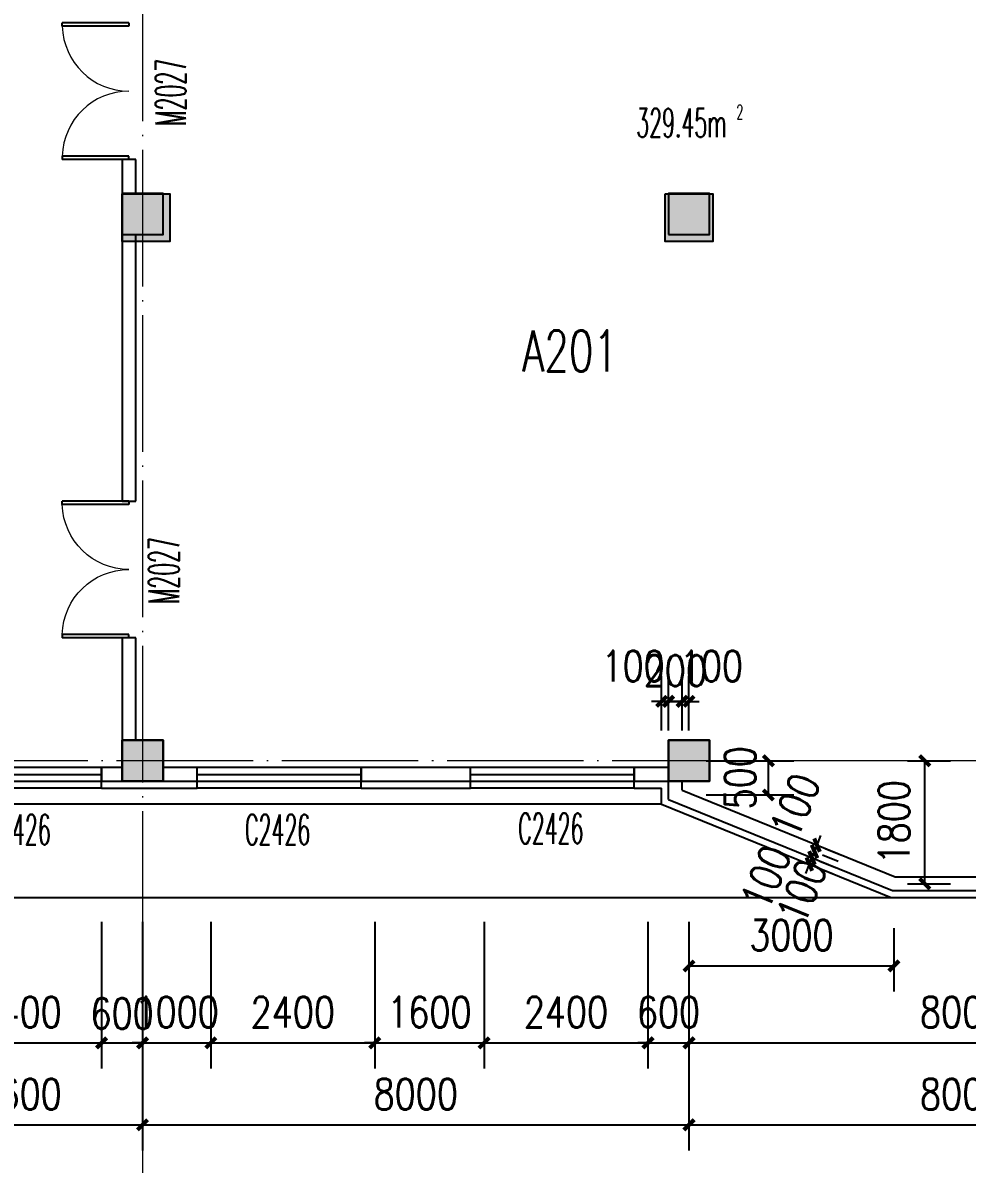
# Model space of a CAD drawing. Extents: x 1417642 to 3570900, y 124798 to 1191112.
# Drawn here: x 1523226 to 1537052, y 516867 to 533571 of the extents above; entities that cross this region are included whole.
import ezdxf

# ---------------------------------------------------------------- set-up
doc = ezdxf.new("R2010")
doc.units = 0
doc.header["$LTSCALE"] = 1000
doc.header["$MEASUREMENT"] = 0
doc.linetypes.add('DOTE', pattern=[2.42, 2, -0.2, 0.02, -0.2])
doc.layers.get('0').update_dxf_attribs({"linetype": 'CONTINUOUS'})
doc.layers.get('Defpoints').update_dxf_attribs({"linetype": 'CONTINUOUS'})
for name, color, linetype in [('AXIS', 3, 'CONTINUOUS'), ('colu', 2, 'CONTINUOUS'), ('COLUMN', 9, 'CONTINUOUS'), ('DOTE', 1, 'DOTE'), ('PUB_DIM', 3, 'CONTINUOUS'), ('PUB_HATCH', 8, 'CONTINUOUS'), ('PUB_TEXT', 40, 'CONTINUOUS'), ('SPACE', 7, 'CONTINUOUS'), ('SURFACE', 6, 'CONTINUOUS'), ('tiaozheng', 20, 'CONTINUOUS'), ('WALL', 4, 'CONTINUOUS'), ('WINDOW', 2, 'CONTINUOUS'), ('WINDOW_TEXT', 7, 'CONTINUOUS'), ('柱填充 @ 1', 8, 'CONTINUOUS'), ('立面造型', 40, 'CONTINUOUS')]:
    doc.layers.add(name, color=color, linetype=linetype)
doc.styles.add('_TCH_SPACE', font='ROMANS', dxfattribs={"width": 0.7, "height": 5, "bigfont": 'Z'})
doc.styles.add('_TCH_WINDOW', font='ROMANS.shx', dxfattribs={"width": 0.7, "height": 400, "bigfont": 'Z.shx'})
doc.styles.add('DIM_FONT', font='SIMPLEX.shx', dxfattribs={"width": 0.8})
doc.styles.add('Z', font='ROMANS', dxfattribs={"width": 0.7, "bigfont": 'Z'})
doc.dimstyles.new('DIMN150', dxfattribs={"dimscale": 1.5, "dimtxt": 300, "dimasz": 100, "dimexe": 250, "dimexo": 300, "dimgap": 150, "dimtad": 1, "dimdec": 0, "dimzin": 0, "dimdsep": 46, "dimtxsty": 'DIM_FONT', "dimblk": 'ARCHTICK', "dimcen": 0.09, "dimdle": 1.5, "dimclrt": 7, "dimazin": 2, "dimtfac": 1, "dimtdec": 0, "dimtix": 1, "dimtmove": 2, "dimatfit": 3, "dimldrblk": 'ARCHTICK', "dimfxl": 1, "dimtolj": 1, "dimtzin": 0, "dimarcsym": 0})

# ---------------------------------------------------------------- blocks, each defined once
blk = doc.blocks.new('5873')
at = {"layer": '柱填充 @ 1', "ltscale": 1000}
for points in [[(1588828, 702485), (1589528, 702485), (1589528, 701785), (1588828, 701785)], [(1596778, 702485), (1597478, 702485), (1597478, 701785), (1596778, 701785)], [(1588828, 694485), (1589428, 694485), (1589428, 693885), (1588828, 693885)], [(1596828, 694485), (1597428, 694485), (1597428, 693885), (1596828, 693885)]]:
    blk.add_hatch(color=256, dxfattribs=at).paths.add_polyline_path(points)
at = {"layer": 'colu', "ltscale": 1000}
for points in [[(1588828, 702485), (1589528, 702485), (1589528, 701785), (1588828, 701785)], [(1596778, 702485), (1597478, 702485), (1597478, 701785), (1596778, 701785)], [(1588828, 694485), (1589428, 694485), (1589428, 693885), (1588828, 693885)], [(1596828, 694485), (1597428, 694485), (1597428, 693885), (1596828, 693885)]]:
    blk.add_lwpolyline(points, close=True, dxfattribs=at)
blk = doc.blocks.new('_ArchTick')
at = {"color": 0, "linetype": 'ByBlock', "const_width": 0.4}
blk.add_lwpolyline([(-0.5, -0.5), (0.5, 0.5)], dxfattribs=at)
blk = doc.blocks.new('*D2350')
at = {"layer": 'Defpoints', "color": 0}
for p in [(1532679, 523640), (1532579, 522766), (1532679, 522766)]:
    blk.add_point(p, dxfattribs=at)
at = {"layer": 'PUB_DIM', "color": 0, "lineweight": -2}
for p, q in [((1532579, 523216), (1532579, 524015)), ((1532679, 523216), (1532679, 524015)), ((1532579, 523640), (1532429, 523640)), ((1532579, 523640), (1532679, 523640)), ((1532679, 523640), (1532829, 523640))]:
    blk.add_line(p, q, dxfattribs=at)
at = {"layer": 'PUB_DIM', "color": 0, "lineweight": -2, "xscale": 150, "yscale": 150, "zscale": 150}
blk.add_blockref('_ArchTick', (1532579, 523640), dxfattribs=at)
at = {"layer": 'PUB_DIM', "color": 0, "lineweight": -2, "xscale": 150, "yscale": 150, "zscale": 150, "rotation": 180}
blk.add_blockref('_ArchTick', (1532679, 523640), dxfattribs=at)
at = {"layer": 'PUB_DIM', "color": 7, "insert": (1532161, 524157), "char_height": 450, "attachment_point": 5, "style": 'DIM_FONT'}
blk.add_mtext('\\A1;100', dxfattribs=at)
blk = doc.blocks.new('*D2351')
at = {"layer": 'Defpoints', "color": 0}
for p in [(1532879, 523640), (1532679, 522766), (1532879, 522766)]:
    blk.add_point(p, dxfattribs=at)
at = {"layer": 'PUB_DIM', "color": 0, "lineweight": -2}
for p, q in [((1532679, 523216), (1532679, 524015)), ((1532879, 523216), (1532879, 524015)), ((1532679, 523640), (1532529, 523640)), ((1532679, 523640), (1532879, 523640)), ((1532879, 523640), (1533029, 523640))]:
    blk.add_line(p, q, dxfattribs=at)
at = {"layer": 'PUB_DIM', "color": 0, "lineweight": -2, "xscale": 150, "yscale": 150, "zscale": 150}
blk.add_blockref('_ArchTick', (1532679, 523640), dxfattribs=at)
at = {"layer": 'PUB_DIM', "color": 0, "lineweight": -2, "xscale": 150, "yscale": 150, "zscale": 150, "rotation": 180}
blk.add_blockref('_ArchTick', (1532879, 523640), dxfattribs=at)
at = {"layer": 'PUB_DIM', "color": 7, "insert": (1532779, 524090), "char_height": 450, "attachment_point": 5, "style": 'DIM_FONT'}
blk.add_mtext('\\A1;200', dxfattribs=at)
blk = doc.blocks.new('*D2352')
at = {"layer": 'Defpoints', "color": 0}
for p in [(1532979, 523640), (1532879, 522766), (1532979, 522766)]:
    blk.add_point(p, dxfattribs=at)
at = {"layer": 'PUB_DIM', "color": 0, "lineweight": -2}
for p, q in [((1532879, 523216), (1532879, 524015)), ((1532979, 523216), (1532979, 524015)), ((1532879, 523640), (1532729, 523640)), ((1532879, 523640), (1532979, 523640)), ((1532979, 523640), (1533129, 523640))]:
    blk.add_line(p, q, dxfattribs=at)
at = {"layer": 'PUB_DIM', "color": 0, "lineweight": -2, "xscale": 150, "yscale": 150, "zscale": 150}
blk.add_blockref('_ArchTick', (1532879, 523640), dxfattribs=at)
at = {"layer": 'PUB_DIM', "color": 0, "lineweight": -2, "xscale": 150, "yscale": 150, "zscale": 150, "rotation": 180}
blk.add_blockref('_ArchTick', (1532979, 523640), dxfattribs=at)
at = {"layer": 'PUB_DIM', "color": 7, "insert": (1533307, 524157), "char_height": 450, "attachment_point": 5, "style": 'DIM_FONT'}
blk.add_mtext('\\A1;100', dxfattribs=at)
blk = doc.blocks.new('*D2353')
at = {"layer": 'Defpoints', "color": 0}
for p in [(1534518, 521564), (1534555, 521657), (1534854, 521536)]:
    blk.add_point(p, dxfattribs=at)
at = {"layer": 'PUB_DIM', "color": 0, "lineweight": -2}
for p, q in [((1534854, 521536), (1534911, 521675)), ((1534817, 521443), (1534854, 521536)), ((1534817, 521443), (1534760, 521304)), ((1534934, 521395), (1535164, 521302)), ((1534972, 521488), (1535202, 521394))]:
    blk.add_line(p, q, dxfattribs=at)
at = {"layer": 'PUB_DIM', "color": 0, "lineweight": -2, "xscale": 150, "yscale": 150, "zscale": 150}
for p, rotation in [((1534854, 521536), 247.8905516565593), ((1534817, 521443), 67.89055165655931)]:
    blk.add_blockref('_ArchTick', p, dxfattribs=dict(at, rotation=rotation))
at = {"layer": 'PUB_DIM', "color": 7, "insert": (1534532, 522117), "char_height": 450, "attachment_point": 5, "rotation": 67.8906, "style": 'DIM_FONT'}
blk.add_mtext('\\A1;100', dxfattribs=at)
blk = doc.blocks.new('*D2354')
at = {"layer": 'Defpoints', "color": 0}
for p in [(1534518, 521564), (1534480, 521472), (1534817, 521443)]:
    blk.add_point(p, dxfattribs=at)
at = {"layer": 'PUB_DIM', "color": 0, "lineweight": -2}
for p, q in [((1534817, 521443), (1534873, 521582)), ((1534779, 521350), (1534723, 521211)), ((1534779, 521350), (1534817, 521443)), ((1534934, 521395), (1535164, 521302)), ((1534897, 521302), (1535126, 521209))]:
    blk.add_line(p, q, dxfattribs=at)
at = {"layer": 'PUB_DIM', "color": 0, "lineweight": -2, "xscale": 150, "yscale": 150, "zscale": 150}
for p, rotation in [((1534817, 521443), 247.8905516565554), ((1534779, 521350), 67.89055165655539)]:
    blk.add_blockref('_ArchTick', p, dxfattribs=dict(at, rotation=rotation))
at = {"layer": 'PUB_DIM', "color": 7, "insert": (1534629, 520858), "char_height": 450, "attachment_point": 5, "rotation": 67.8906, "style": 'DIM_FONT'}
blk.add_mtext('\\A1;100', dxfattribs=at)
blk = doc.blocks.new('*D2355')
at = {"layer": 'Defpoints', "color": 0}
for p in [(1534442, 521379), (1534480, 521472), (1534779, 521350)]:
    blk.add_point(p, dxfattribs=at)
at = {"layer": 'PUB_DIM', "color": 0, "lineweight": -2}
for p, q in [((1534741, 521258), (1534779, 521350)), ((1534779, 521350), (1534835, 521489)), ((1534741, 521258), (1534685, 521119)), ((1534859, 521210), (1535089, 521117)), ((1534897, 521302), (1535126, 521209))]:
    blk.add_line(p, q, dxfattribs=at)
at = {"layer": 'PUB_DIM', "color": 0, "lineweight": -2, "xscale": 150, "yscale": 150, "zscale": 150}
for p, rotation in [((1534741, 521258), 67.89055165659784), ((1534779, 521350), 247.8905516565978)]:
    blk.add_blockref('_ArchTick', p, dxfattribs=dict(at, rotation=rotation))
at = {"layer": 'PUB_DIM', "color": 7, "insert": (1534105, 521065), "char_height": 450, "attachment_point": 5, "rotation": 67.8906, "style": 'DIM_FONT'}
blk.add_mtext('\\A1;100', dxfattribs=at)
blk = doc.blocks.new('*D2562')
at = {"layer": 'Defpoints', "color": 0}
for p in [(1532779, 522771), (1534141, 522771), (1532779, 522271)]:
    blk.add_point(p, dxfattribs=at)
at = {"layer": 'PUB_DIM', "color": 0, "lineweight": -2}
for p, q in [((1533229, 522771), (1534516, 522771)), ((1534141, 522269), (1534141, 522773)), ((1533229, 522271), (1534516, 522271))]:
    blk.add_line(p, q, dxfattribs=at)
at = {"layer": 'PUB_DIM', "color": 0, "lineweight": -2, "xscale": 150, "yscale": 150, "zscale": 150}
for p, rotation in [((1534141, 522771), 90), ((1534141, 522271), 270)]:
    blk.add_blockref('_ArchTick', p, dxfattribs=dict(at, rotation=rotation))
at = {"layer": 'PUB_DIM', "color": 7, "insert": (1533728, 522522), "char_height": 450, "attachment_point": 5, "rotation": 90, "style": 'DIM_FONT'}
blk.add_mtext('\\A1;500', dxfattribs=at)
blk = doc.blocks.new('*D2563')
at = {"layer": 'Defpoints', "color": 0}
for p in [(1532979, 520771), (1535979, 520771), (1535979, 519768)]:
    blk.add_point(p, dxfattribs=at)
at = {"layer": 'PUB_DIM', "color": 0, "lineweight": -2}
for p, q in [((1532979, 520321), (1532979, 519393)), ((1535979, 520321), (1535979, 519393)), ((1532976, 519768), (1535981, 519768))]:
    blk.add_line(p, q, dxfattribs=at)
at = {"layer": 'PUB_DIM', "color": 0, "lineweight": -2, "xscale": 150, "yscale": 150, "zscale": 150, "rotation": 180}
blk.add_blockref('_ArchTick', (1532979, 519768), dxfattribs=at)
at = {"layer": 'PUB_DIM', "color": 0, "lineweight": -2, "xscale": 150, "yscale": 150, "zscale": 150}
blk.add_blockref('_ArchTick', (1535979, 519768), dxfattribs=at)
at = {"layer": 'PUB_DIM', "color": 7, "insert": (1534479, 520218), "char_height": 450, "attachment_point": 5, "style": 'DIM_FONT'}
blk.add_mtext('\\A1;3000', dxfattribs=at)
blk = doc.blocks.new('*D2781')
at = {"layer": 'AXIS', "color": 0, "lineweight": -2}
for p, q in [((1439779, 518764), (1439779, 515867)), ((1588579, 518764), (1588579, 515867)), ((1439776, 516242), (1588581, 516242))]:
    blk.add_line(p, q, dxfattribs=at)
at = {"layer": 'Defpoints', "color": 0}
for p in [(1439779, 519214), (1588579, 519214), (1588579, 516242)]:
    blk.add_point(p, dxfattribs=at)
at = {"layer": 'AXIS', "color": 0, "lineweight": -2, "xscale": 150, "yscale": 150, "zscale": 150, "rotation": 180}
blk.add_blockref('_ArchTick', (1439779, 516242), dxfattribs=at)
at = {"layer": 'AXIS', "color": 0, "lineweight": -2, "xscale": 150, "yscale": 150, "zscale": 150}
blk.add_blockref('_ArchTick', (1588579, 516242), dxfattribs=at)
at = {"layer": 'AXIS', "color": 7, "insert": (1514179, 516692), "char_height": 450, "attachment_point": 5, "style": 'DIM_FONT'}
blk.add_mtext('\\A1;148800', dxfattribs=at)
blk = doc.blocks.new('*D2792')
at = {"layer": 'AXIS', "color": 0, "lineweight": -2}
for p, q in [((1521379, 519748), (1521379, 517067)), ((1524979, 519748), (1524979, 517067)), ((1521376, 517442), (1524981, 517442))]:
    blk.add_line(p, q, dxfattribs=at)
at = {"layer": 'Defpoints', "color": 0}
for p in [(1521379, 520198), (1524979, 520198), (1524979, 517442)]:
    blk.add_point(p, dxfattribs=at)
at = {"layer": 'AXIS', "color": 0, "lineweight": -2, "xscale": 150, "yscale": 150, "zscale": 150, "rotation": 180}
blk.add_blockref('_ArchTick', (1521379, 517442), dxfattribs=at)
at = {"layer": 'AXIS', "color": 0, "lineweight": -2, "xscale": 150, "yscale": 150, "zscale": 150}
blk.add_blockref('_ArchTick', (1524979, 517442), dxfattribs=at)
at = {"layer": 'AXIS', "color": 7, "insert": (1523179, 517892), "char_height": 450, "attachment_point": 5, "style": 'DIM_FONT'}
blk.add_mtext('\\A1;3600', dxfattribs=at)
blk = doc.blocks.new('*D2793')
at = {"layer": 'AXIS', "color": 0, "lineweight": -2}
for p, q in [((1524979, 519748), (1524979, 517067)), ((1532979, 519748), (1532979, 517067)), ((1524976, 517442), (1532981, 517442))]:
    blk.add_line(p, q, dxfattribs=at)
at = {"layer": 'Defpoints', "color": 0}
for p in [(1524979, 520198), (1532979, 520198), (1532979, 517442)]:
    blk.add_point(p, dxfattribs=at)
at = {"layer": 'AXIS', "color": 0, "lineweight": -2, "xscale": 150, "yscale": 150, "zscale": 150, "rotation": 180}
blk.add_blockref('_ArchTick', (1524979, 517442), dxfattribs=at)
at = {"layer": 'AXIS', "color": 0, "lineweight": -2, "xscale": 150, "yscale": 150, "zscale": 150}
blk.add_blockref('_ArchTick', (1532979, 517442), dxfattribs=at)
at = {"layer": 'AXIS', "color": 7, "insert": (1528979, 517892), "char_height": 450, "attachment_point": 5, "style": 'DIM_FONT'}
blk.add_mtext('\\A1;8000', dxfattribs=at)
blk = doc.blocks.new('*D2794')
at = {"layer": 'AXIS', "color": 0, "lineweight": -2}
for p, q in [((1532979, 519748), (1532979, 517067)), ((1540979, 519748), (1540979, 517067)), ((1532976, 517442), (1540981, 517442))]:
    blk.add_line(p, q, dxfattribs=at)
at = {"layer": 'Defpoints', "color": 0}
for p in [(1532979, 520198), (1540979, 520198), (1540979, 517442)]:
    blk.add_point(p, dxfattribs=at)
at = {"layer": 'AXIS', "color": 0, "lineweight": -2, "xscale": 150, "yscale": 150, "zscale": 150, "rotation": 180}
blk.add_blockref('_ArchTick', (1532979, 517442), dxfattribs=at)
at = {"layer": 'AXIS', "color": 0, "lineweight": -2, "xscale": 150, "yscale": 150, "zscale": 150}
blk.add_blockref('_ArchTick', (1540979, 517442), dxfattribs=at)
at = {"layer": 'AXIS', "color": 7, "insert": (1536979, 517892), "char_height": 450, "attachment_point": 5, "style": 'DIM_FONT'}
blk.add_mtext('\\A1;8000', dxfattribs=at)
blk = doc.blocks.new('*D2913')
at = {"layer": 'Defpoints', "color": 0}
for p in [(1521979, 520862), (1524379, 520862), (1524379, 518642)]:
    blk.add_point(p, dxfattribs=at)
at = {"layer": 'PUB_DIM', "color": 0, "lineweight": -2}
for p, q in [((1521979, 520412), (1521979, 518267)), ((1524379, 520412), (1524379, 518267)), ((1521976, 518642), (1524381, 518642))]:
    blk.add_line(p, q, dxfattribs=at)
at = {"layer": 'PUB_DIM', "color": 0, "lineweight": -2, "xscale": 150, "yscale": 150, "zscale": 150, "rotation": 180}
blk.add_blockref('_ArchTick', (1521979, 518642), dxfattribs=at)
at = {"layer": 'PUB_DIM', "color": 0, "lineweight": -2, "xscale": 150, "yscale": 150, "zscale": 150}
blk.add_blockref('_ArchTick', (1524379, 518642), dxfattribs=at)
at = {"layer": 'PUB_DIM', "color": 7, "insert": (1523179, 519092), "char_height": 450, "attachment_point": 5, "style": 'DIM_FONT'}
blk.add_mtext('\\A1;2400', dxfattribs=at)
blk = doc.blocks.new('*D2914')
at = {"layer": 'Defpoints', "color": 0}
for p in [(1524379, 520862), (1524979, 520862), (1524979, 518642)]:
    blk.add_point(p, dxfattribs=at)
at = {"layer": 'PUB_DIM', "color": 0, "lineweight": -2}
for p, q in [((1524379, 520412), (1524379, 518267)), ((1524979, 520412), (1524979, 518267)), ((1524376, 518642), (1524981, 518642))]:
    blk.add_line(p, q, dxfattribs=at)
at = {"layer": 'PUB_DIM', "color": 0, "lineweight": -2, "xscale": 150, "yscale": 150, "zscale": 150, "rotation": 180}
blk.add_blockref('_ArchTick', (1524379, 518642), dxfattribs=at)
at = {"layer": 'PUB_DIM', "color": 0, "lineweight": -2, "xscale": 150, "yscale": 150, "zscale": 150}
blk.add_blockref('_ArchTick', (1524979, 518642), dxfattribs=at)
at = {"layer": 'PUB_DIM', "color": 7, "insert": (1524679, 519071), "char_height": 450, "attachment_point": 5, "style": 'DIM_FONT'}
blk.add_mtext('\\A1;600', dxfattribs=at)
blk = doc.blocks.new('*D2915')
at = {"layer": 'Defpoints', "color": 0}
for p in [(1524979, 520862), (1525979, 520862), (1525979, 518642)]:
    blk.add_point(p, dxfattribs=at)
at = {"layer": 'PUB_DIM', "color": 0, "lineweight": -2}
for p, q in [((1524979, 520412), (1524979, 518267)), ((1525979, 520412), (1525979, 518267)), ((1524979, 518642), (1524829, 518642)), ((1524979, 518642), (1525979, 518642)), ((1525979, 518642), (1526129, 518642))]:
    blk.add_line(p, q, dxfattribs=at)
at = {"layer": 'PUB_DIM', "color": 0, "lineweight": -2, "xscale": 150, "yscale": 150, "zscale": 150}
blk.add_blockref('_ArchTick', (1524979, 518642), dxfattribs=at)
at = {"layer": 'PUB_DIM', "color": 0, "lineweight": -2, "xscale": 150, "yscale": 150, "zscale": 150, "rotation": 180}
blk.add_blockref('_ArchTick', (1525979, 518642), dxfattribs=at)
at = {"layer": 'PUB_DIM', "color": 7, "insert": (1525479, 519092), "char_height": 450, "attachment_point": 5, "style": 'DIM_FONT'}
blk.add_mtext('\\A1;1000', dxfattribs=at)
blk = doc.blocks.new('*D2916')
at = {"layer": 'Defpoints', "color": 0}
for p in [(1525979, 520862), (1528379, 520862), (1528379, 518642)]:
    blk.add_point(p, dxfattribs=at)
at = {"layer": 'PUB_DIM', "color": 0, "lineweight": -2}
for p, q in [((1525979, 520412), (1525979, 518267)), ((1528379, 520412), (1528379, 518267)), ((1525976, 518642), (1528381, 518642))]:
    blk.add_line(p, q, dxfattribs=at)
at = {"layer": 'PUB_DIM', "color": 0, "lineweight": -2, "xscale": 150, "yscale": 150, "zscale": 150, "rotation": 180}
blk.add_blockref('_ArchTick', (1525979, 518642), dxfattribs=at)
at = {"layer": 'PUB_DIM', "color": 0, "lineweight": -2, "xscale": 150, "yscale": 150, "zscale": 150}
blk.add_blockref('_ArchTick', (1528379, 518642), dxfattribs=at)
at = {"layer": 'PUB_DIM', "color": 7, "insert": (1527179, 519092), "char_height": 450, "attachment_point": 5, "style": 'DIM_FONT'}
blk.add_mtext('\\A1;2400', dxfattribs=at)
blk = doc.blocks.new('*D2917')
at = {"layer": 'Defpoints', "color": 0}
for p in [(1528379, 520862), (1529979, 520862), (1529979, 518642)]:
    blk.add_point(p, dxfattribs=at)
at = {"layer": 'PUB_DIM', "color": 0, "lineweight": -2}
for p, q in [((1528379, 520412), (1528379, 518267)), ((1529979, 520412), (1529979, 518267)), ((1528379, 518642), (1528229, 518642)), ((1528379, 518642), (1529979, 518642)), ((1529979, 518642), (1530129, 518642))]:
    blk.add_line(p, q, dxfattribs=at)
at = {"layer": 'PUB_DIM', "color": 0, "lineweight": -2, "xscale": 150, "yscale": 150, "zscale": 150}
blk.add_blockref('_ArchTick', (1528379, 518642), dxfattribs=at)
at = {"layer": 'PUB_DIM', "color": 0, "lineweight": -2, "xscale": 150, "yscale": 150, "zscale": 150, "rotation": 180}
blk.add_blockref('_ArchTick', (1529979, 518642), dxfattribs=at)
at = {"layer": 'PUB_DIM', "color": 7, "insert": (1529179, 519092), "char_height": 450, "attachment_point": 5, "style": 'DIM_FONT'}
blk.add_mtext('\\A1;1600', dxfattribs=at)
blk = doc.blocks.new('*D2918')
at = {"layer": 'Defpoints', "color": 0}
for p in [(1529979, 520862), (1532379, 520862), (1532379, 518642)]:
    blk.add_point(p, dxfattribs=at)
at = {"layer": 'PUB_DIM', "color": 0, "lineweight": -2}
for p, q in [((1529979, 520412), (1529979, 518267)), ((1532379, 520412), (1532379, 518267)), ((1529976, 518642), (1532381, 518642))]:
    blk.add_line(p, q, dxfattribs=at)
at = {"layer": 'PUB_DIM', "color": 0, "lineweight": -2, "xscale": 150, "yscale": 150, "zscale": 150, "rotation": 180}
blk.add_blockref('_ArchTick', (1529979, 518642), dxfattribs=at)
at = {"layer": 'PUB_DIM', "color": 0, "lineweight": -2, "xscale": 150, "yscale": 150, "zscale": 150}
blk.add_blockref('_ArchTick', (1532379, 518642), dxfattribs=at)
at = {"layer": 'PUB_DIM', "color": 7, "insert": (1531179, 519092), "char_height": 450, "attachment_point": 5, "style": 'DIM_FONT'}
blk.add_mtext('\\A1;2400', dxfattribs=at)
blk = doc.blocks.new('*D2919')
at = {"layer": 'Defpoints', "color": 0}
for p in [(1532379, 520862), (1532979, 520862), (1532979, 518642)]:
    blk.add_point(p, dxfattribs=at)
at = {"layer": 'PUB_DIM', "color": 0, "lineweight": -2}
for p, q in [((1532379, 520412), (1532379, 518267)), ((1532979, 520412), (1532979, 518267)), ((1532379, 518642), (1532229, 518642)), ((1532379, 518642), (1532979, 518642)), ((1532979, 518642), (1533129, 518642))]:
    blk.add_line(p, q, dxfattribs=at)
at = {"layer": 'PUB_DIM', "color": 0, "lineweight": -2, "xscale": 150, "yscale": 150, "zscale": 150}
blk.add_blockref('_ArchTick', (1532379, 518642), dxfattribs=at)
at = {"layer": 'PUB_DIM', "color": 0, "lineweight": -2, "xscale": 150, "yscale": 150, "zscale": 150, "rotation": 180}
blk.add_blockref('_ArchTick', (1532979, 518642), dxfattribs=at)
at = {"layer": 'PUB_DIM', "color": 7, "insert": (1532679, 519092), "char_height": 450, "attachment_point": 5, "style": 'DIM_FONT'}
blk.add_mtext('\\A1;600', dxfattribs=at)
blk = doc.blocks.new('*D2920')
at = {"layer": 'Defpoints', "color": 0}
for p in [(1532979, 520862), (1540979, 520862), (1540979, 518642)]:
    blk.add_point(p, dxfattribs=at)
at = {"layer": 'PUB_DIM', "color": 0, "lineweight": -2}
for p, q in [((1532979, 520412), (1532979, 518267)), ((1540979, 520412), (1540979, 518267)), ((1532976, 518642), (1540981, 518642))]:
    blk.add_line(p, q, dxfattribs=at)
at = {"layer": 'PUB_DIM', "color": 0, "lineweight": -2, "xscale": 150, "yscale": 150, "zscale": 150, "rotation": 180}
blk.add_blockref('_ArchTick', (1532979, 518642), dxfattribs=at)
at = {"layer": 'PUB_DIM', "color": 0, "lineweight": -2, "xscale": 150, "yscale": 150, "zscale": 150}
blk.add_blockref('_ArchTick', (1540979, 518642), dxfattribs=at)
at = {"layer": 'PUB_DIM', "color": 7, "insert": (1536979, 519092), "char_height": 450, "attachment_point": 5, "style": 'DIM_FONT'}
blk.add_mtext('\\A1;8000', dxfattribs=at)
blk = doc.blocks.new('*D3065')
at = {"layer": 'Defpoints', "color": 0}
for p in [(1535729, 522771), (1536431, 522771), (1535729, 520971)]:
    blk.add_point(p, dxfattribs=at)
at = {"layer": 'PUB_DIM', "color": 0, "lineweight": -2}
for p, q in [((1536179, 522771), (1536806, 522771)), ((1536431, 520969), (1536431, 522773)), ((1536179, 520971), (1536806, 520971))]:
    blk.add_line(p, q, dxfattribs=at)
at = {"layer": 'PUB_DIM', "color": 0, "lineweight": -2, "xscale": 150, "yscale": 150, "zscale": 150}
for p, rotation in [((1536431, 522771), 90), ((1536431, 520971), 270)]:
    blk.add_blockref('_ArchTick', p, dxfattribs=dict(at, rotation=rotation))
at = {"layer": 'PUB_DIM', "color": 7, "insert": (1535981, 521871), "char_height": 450, "attachment_point": 5, "rotation": 90, "style": 'DIM_FONT'}
blk.add_mtext('\\A1;1800', dxfattribs=at)
blk = doc.blocks.new('_FZH')
blk.add_lwpolyline([(-0.5, -0.5), (0.5, -0.5), (0.5, 0.5), (-0.5, 0.5)], close=True)
at = {"layer": 'PUB_HATCH'}
blk.add_solid([(-0.5, -0.5), (0.5, -0.5), (-0.5, 0.5), (0.5, 0.5)], dxfattribs=at)
blk = doc.blocks.new('$TCHSYS$WIN2D')
for p, q in [((-0.5, 0.5), (0.5, 0.5)), ((-0.5, 0.5), (-0.5, -0.5)), ((0.5, 0.5), (0.5, -0.5)), ((0.5, 0.1667), (-0.5, 0.1667)), ((0.5, -0.1667), (-0.5, -0.1667)), ((-0.5, -0.5), (0.5, -0.5))]:
    blk.add_line(p, q)
blk = doc.blocks.new('$DorLib2D$00000002')
for p, q in [((-0.5, 0), (-0.5, 0.4875)), ((-0.475, 0.4875), (-0.5, 0.4875)), ((-0.475, 0), (-0.475, 0.4875)), ((0.475, 0), (0.475, 0.4875)), ((0.475, 0.4875), (0.5, 0.4875)), ((0.5, 0), (0.5, 0.4875)), ((-0.5, 0), (-0.475, 0)), ((0.5, 0), (0.475, 0))]:
    blk.add_line(p, q)
at = {"lineweight": 13}
for centre, start, end in [((-0.4875, 0), 0, 88.53072), ((0.4875, 0), 91.46928, 180)]:
    blk.add_arc(centre, 0.4875, start, end, dxfattribs=at)

msp = doc.modelspace()

# ---------------------------------------------------------------- linework, layer by layer
at = {"layer": 'DOTE', "lineweight": 0, "elevation": 0}
for points in [[(1524978.7, 599470.9), (1524978.7, 515570.4)], [(1594356.4, 522770.9), (1432052.3, 522770.9)]]:
    msp.add_lwpolyline(points, dxfattribs=at)
at = {"layer": 'SURFACE'}
for p, q in [((1524378.7, 522370.9), (1524378.7, 522470.9)), ((1524378.7, 522370.9), (1524978.7, 522370.9)), ((1524978.7, 522370.9), (1525778.7, 522370.9)), ((1525778.7, 522370.9), (1525778.7, 522470.9)), ((1528178.7, 522370.9), (1528178.7, 522470.9)), ((1528178.7, 522370.9), (1529778.7, 522370.9)), ((1529778.7, 522370.9), (1529778.7, 522470.9)), ((1532178.7, 522370.9), (1532178.7, 522470.9)), ((1532178.7, 522370.9), (1532578.7, 522370.9)), ((1532578.7, 522136.3), (1532578.7, 522370.9)), ((1532578.7, 522136.3), (1535939.6, 520770.9)), ((1535939.6, 520770.9), (1541178.7, 520770.9))]:
    msp.add_line(p, q, dxfattribs=at)
at = {"layer": 'WALL'}
for p, q in [((1524878.7, 531570.9), (1524678.7, 531570.9)), ((1524678.7, 531570.9), (1524678.7, 531070.9)), ((1524878.7, 531070.9), (1524878.7, 531570.9)), ((1524678.7, 530470.9), (1524678.7, 526570.9)), ((1524878.7, 526570.9), (1524878.7, 530470.9)), ((1524678.7, 526570.9), (1524878.7, 526570.9)), ((1524878.7, 524570.9), (1524678.7, 524570.9)), ((1524678.7, 524570.9), (1524678.7, 523070.9)), ((1524878.7, 523070.9), (1524878.7, 524570.9)), ((1524678.7, 522670.9), (1524378.7, 522670.9)), ((1524378.7, 522670.9), (1524378.7, 522470.9)), ((1525778.7, 522670.9), (1525278.7, 522670.9)), ((1525778.7, 522470.9), (1525778.7, 522670.9)), ((1529778.7, 522670.9), (1528178.7, 522670.9)), ((1528178.7, 522670.9), (1528178.7, 522470.9)), ((1529778.7, 522470.9), (1529778.7, 522670.9)), ((1532678.7, 522670.9), (1532178.7, 522670.9)), ((1532178.7, 522670.9), (1532178.7, 522470.9)), ((1524378.7, 522470.9), (1524678.7, 522470.9)), ((1525278.7, 522470.9), (1525778.7, 522470.9)), ((1528178.7, 522470.9), (1529778.7, 522470.9)), ((1532178.7, 522470.9), (1532678.7, 522470.9)), ((1532678.7, 522203.6), (1532678.7, 522470.9)), ((1532878.7, 522338.2), (1532878.7, 522470.9)), ((1532878.7, 522338.2), (1535998.2, 521070.9)), ((1532678.7, 522203.6), (1535959.1, 520870.9)), ((1535998.2, 521070.9), (1540678.7, 521070.9)), ((1535959.1, 520870.9), (1540678.7, 520870.9))]:
    msp.add_line(p, q, dxfattribs=at)
at = {"layer": '立面造型'}
for p, q in [((1532578.7, 522136.3, 0), (1521778.7, 522136.3, 0)), ((1501678.7, 520770.9, 0), (1535978.7, 520770.9, 0))]:
    msp.add_line(p, q, dxfattribs=at)

# ---------------------------------------------------------------- block references
at = {"layer": 'COLUMN', "lineweight": 0, "xscale": 600, "yscale": 600, "zscale": 600}
for p in [(1524978.7, 530770.9, 0), (1532978.7, 530770.9, 0), (1524978.7, 522770.9, 0), (1532978.7, 522770.9, 0)]:
    msp.add_blockref('_FZH', p, dxfattribs=at)
at = {"layer": 'tiaozheng'}
msp.add_blockref('5873', (-64148.9, -171414.5, 0), dxfattribs=at)
at = {"layer": 'WINDOW', "lineweight": 0}
ref = msp.add_blockref('$DorLib2D$00000002', (1524778.7, 532570.9), dxfattribs=dict(at, xscale=2000, yscale=2000, zscale=2000, rotation=90))
ref.add_attrib('A', 'M2027', (1525614.3, 532061.6), dxfattribs={"layer": 'WINDOW_TEXT', "lineweight": 0, "height": 446.25, "rotation": 90, "style": '_TCH_WINDOW', "width": 0.494118})
ref = msp.add_blockref('$DorLib2D$00000002', (1524778.7, 525570.9), dxfattribs=dict(at, xscale=-2000, yscale=2000, zscale=-2000, rotation=90))
ref.add_attrib('A', 'M2027', (1525514.3, 525061.6), dxfattribs={"layer": 'WINDOW_TEXT', "lineweight": 0, "height": 446.25, "rotation": 90, "style": '_TCH_WINDOW', "width": 0.494118})
at = {"layer": 'WINDOW', "color": 2}
ref = msp.add_blockref('$TCHSYS$WIN2D', (1523178.7, 522520.9), dxfattribs=dict(at, xscale=-2400, yscale=-300, zscale=-2400))
ref.add_attrib('A', 'C2426', (1522679.9, 521540.4), dxfattribs={"layer": 'WINDOW_TEXT', "color": 2, "height": 446.25, "style": '_TCH_WINDOW', "width": 0.494118})
ref = msp.add_blockref('$TCHSYS$WIN2D', (1526978.7, 522520.9), dxfattribs=dict(at, xscale=-2400, yscale=-300, zscale=-2400))
ref.add_attrib('A', 'C2426', (1526479.9, 521539.6), dxfattribs={"layer": 'WINDOW_TEXT', "color": 2, "height": 446.25, "style": '_TCH_WINDOW', "width": 0.494118})
ref = msp.add_blockref('$TCHSYS$WIN2D', (1530978.7, 522520.9), dxfattribs=dict(at, xscale=-2400, yscale=-300, zscale=-2400))
ref.add_attrib('A', 'C2426', (1530479.9, 521557), dxfattribs={"layer": 'WINDOW_TEXT', "color": 2, "height": 446.25, "style": '_TCH_WINDOW', "width": 0.494118})

# ---------------------------------------------------------------- texts
at = {"layer": 'PUB_TEXT', "color": 1, "lineweight": 60, "style": 'Z', "width": 0.7}
msp.add_text('A201', height=600, dxfattribs=at).set_placement((1530535.9, 528469))
at = {"layer": 'SPACE', "style": '_TCH_SPACE', "width": 0.525}
for s, height, p in [('2', 210, (1533677.1, 532160, 0)), ('329.45m', 420, (1532207.1, 531897.5, 0))]:
    msp.add_text(s, height=height, dxfattribs=at).set_placement(p)

# ---------------------------------------------------------------- dimensions: what is measured, and where the dimension line sits
at = {"layer": 'AXIS'}
for p1, p2, distance, picture, middle in [((1521378.7, 520198), (1524978.7, 520198), -2756.1, '*D2792', (1523178.7, 517891.9)), ((1524978.7, 520198), (1532978.7, 520198), -2756.1, '*D2793', (1528978.7, 517891.9)), ((1532978.7, 520198), (1540978.7, 520198), -2756.1, '*D2794', (1536978.7, 517891.9)), ((1439778.7, 519214.1), (1588578.7, 519214.1), -2972.2, '*D2781', (1514178.7, 516691.9))]:
    dim = msp.add_aligned_dim(p1=p1, p2=p2, distance=distance, dimstyle='DIMN150', dxfattribs=at)
    dim.commit()
    dim.dimension.update_dxf_attribs({"geometry": picture, "text_midpoint": middle})
at = {"layer": 'PUB_DIM'}
for base, p1, p2, angle, picture, middle in [((1532678.7, 523639.8), (1532578.7, 522765.8), (1532678.7, 522765.8), 0, '*D2350', (1532160.9, 524157.3)), ((1532978.7, 523639.8), (1532878.8, 522765.8), (1532978.7, 522765.8), 0, '*D2352', (1533307.2, 524157.3)), ((1534140.5, 522770.9), (1532778.7, 522270.9), (1532778.7, 522770.9), 90, '*D2562', (1533728, 522522.2)), ((1534854.3, 521535.6), (1534517.6, 521564.5), (1534555.2, 521657.1), 67.89055, '*D2353', (1534532.1, 522117.4)), ((1534779, 521350.3), (1534442.3, 521379.2), (1534479.9, 521471.8), 67.89055, '*D2355', (1534104.7, 521065.4)), ((1534816.7, 521443), (1534479.9, 521471.8), (1534517.6, 521564.5), 67.89055, '*D2354', (1534628.6, 520858.4)), ((1524978.7, 518641.9), (1524378.7, 520861.9), (1524978.7, 520861.9), 360, '*D2914', (1524678.7, 519071.4))]:
    dim = msp.add_linear_dim(base=base, p1=p1, p2=p2, angle=angle, dimstyle='DIMN150', dxfattribs=at)
    dim.commit()
    dim.dimension.update_dxf_attribs({"geometry": picture, "text_midpoint": middle, "dimtype": 129})
for p1, p2, distance, picture, middle in [((1532678.7, 522765.8), (1532878.8, 522765.8), 874, '*D2351', (1532778.7, 524089.8)), ((1535728.7, 520970.9), (1535728.7, 522770.9), -701.9, '*D3065', (1535980.5, 521870.9)), ((1521978.7, 520861.9), (1524378.7, 520861.9), -2220, '*D2913', (1523178.7, 519091.9)), ((1524978.7, 520861.9), (1525978.7, 520861.9), -2220, '*D2915', (1525478.7, 519091.9)), ((1525978.7, 520861.9), (1528378.7, 520861.9), -2220, '*D2916', (1527178.7, 519091.9)), ((1528378.7, 520861.9), (1529978.7, 520861.9), -2220, '*D2917', (1529178.7, 519091.9)), ((1529978.7, 520861.9), (1532378.7, 520861.9), -2220, '*D2918', (1531178.7, 519091.9)), ((1532378.7, 520861.9), (1532978.7, 520861.9), -2220, '*D2919', (1532678.7, 519091.9)), ((1532978.7, 520861.9), (1540978.7, 520861.9), -2220, '*D2920', (1536978.7, 519091.9)), ((1532978.7, 520770.9), (1535978.7, 520770.9), -1003.2, '*D2563', (1534478.7, 520217.7))]:
    dim = msp.add_aligned_dim(p1=p1, p2=p2, distance=distance, dimstyle='DIMN150', dxfattribs=at)
    dim.commit()
    dim.dimension.update_dxf_attribs({"geometry": picture, "text_midpoint": middle})

doc.saveas('drawing.dxf')
